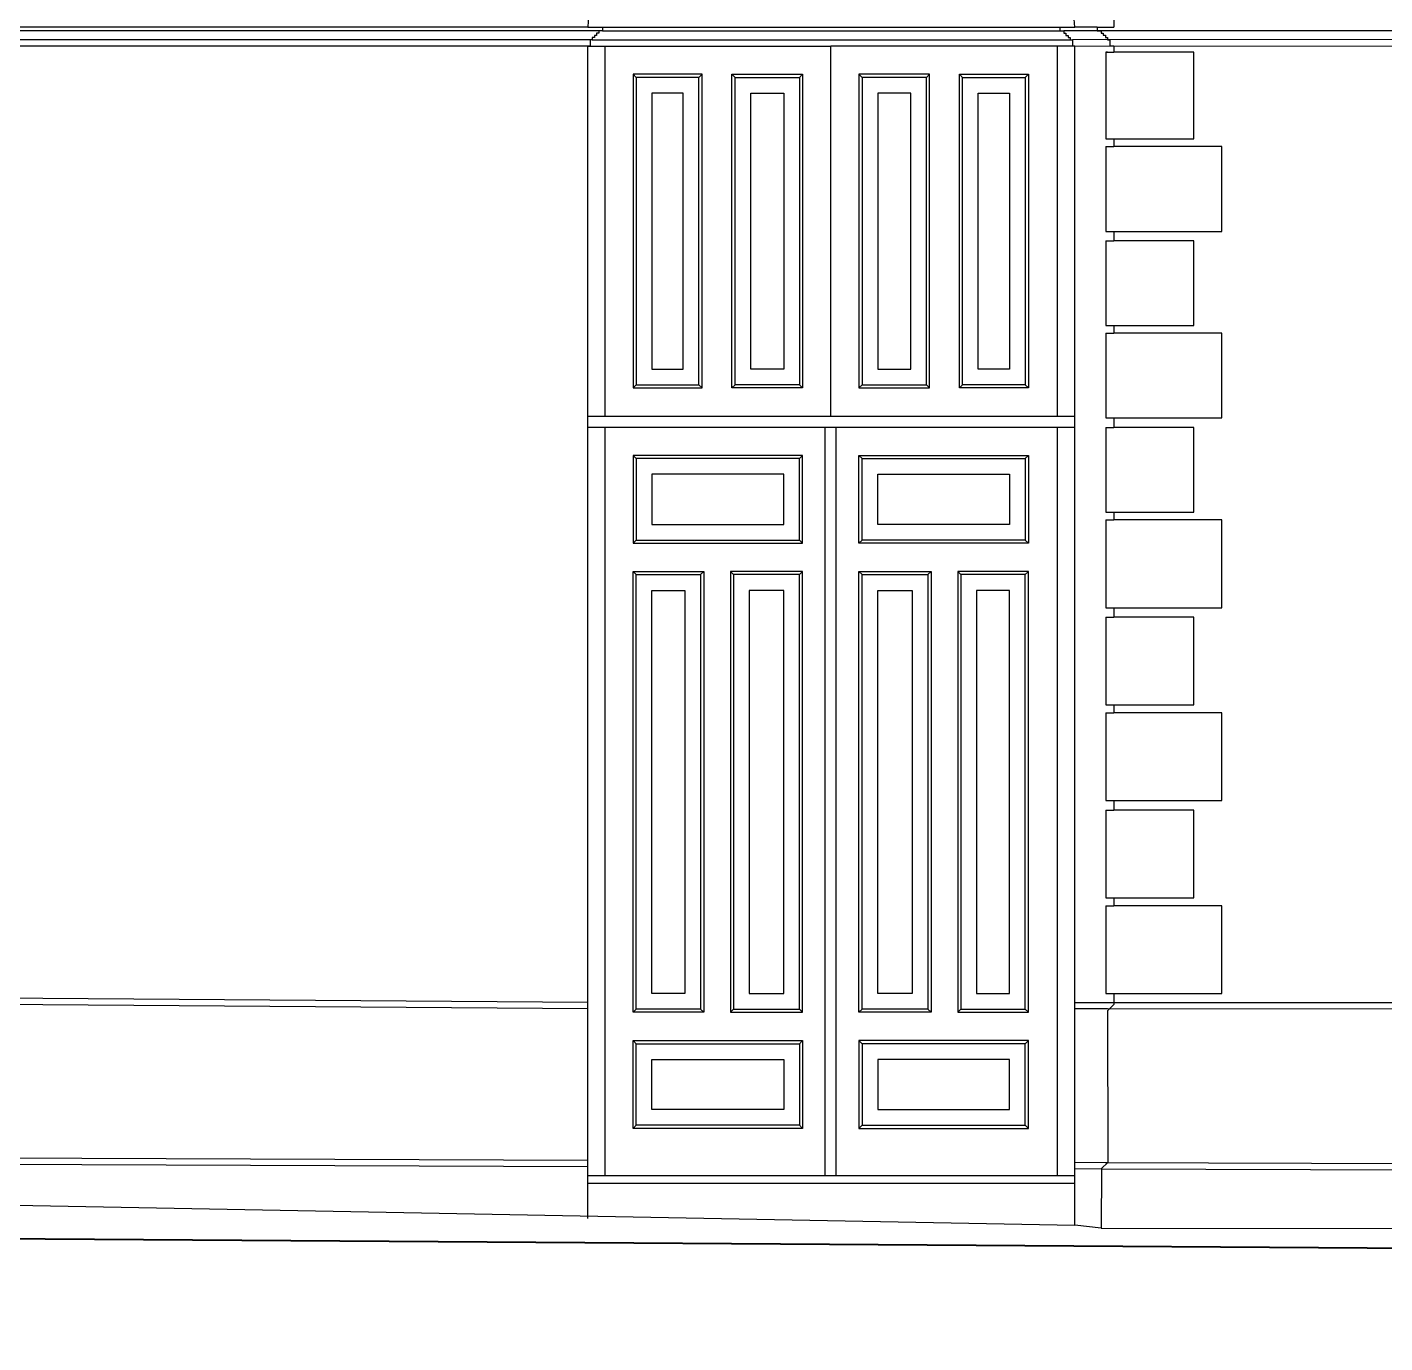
# Model space of a CAD drawing. Extents: x -43 to 90, y 6 to 81.
# Drawn here: x 42.417 to 46.745, y 61.089 to 65.282 of the extents above; entities that cross this region are included whole.
import ezdxf

# ---------------------------------------------------------------- set-up
doc = ezdxf.new("R2010")
doc.units = 0
doc.header["$LTSCALE"] = 0.1
doc.header["$MEASUREMENT"] = 0
doc.layers.add('cortado', color=7, linetype='CONTINUOUS', lineweight=40)
doc.layers.add('visto', color=9, linetype='CONTINUOUS')

msp = doc.modelspace()

# ---------------------------------------------------------------- linework, layer by layer
at = {"layer": 'cortado', "linetype": 'ByBlock'}
msp.add_lwpolyline([(90.2125, 61.1011), (87.303, 61.0886), (87.2999, 61.5221), (63.8701, 61.3569), (63.0997, 61.4081), (60.9385, 61.4327), (58.7813, 61.4082), (58.0068, 61.3569), (56.8082, 61.3569), (56.7544, 61.3714), (55.9243, 61.4108), (53.955, 61.4284), (51.957, 61.3936), (51.6509, 61.3721), (51.5917, 61.3577), (43.7266, 61.4103), (35.8616, 61.4629), (32.2866, 61.8075), (28.5437, 61.8911), (26.9751, 61.8911)], dxfattribs=at)
at = {"layer": 'visto'}
for p, q in [((44.239, 65.2701), (41.6465, 65.2701)), ((44.204, 65.2821), (41.6783, 65.2821)), ((44.204, 65.2821), (45.7559, 65.2822)), ((44.251, 65.2701), (45.7089, 65.2701)), ((47.4792, 65.2708), (45.7209, 65.2701)), ((45.828, 65.2822), (45.7559, 65.2821)), ((45.7559, 65.2821), (45.7559, 65.2821)), ((45.828, 65.2822), (45.828, 65.2702)), ((45.828, 65.2822), (45.8804, 65.2822)), ((45.828, 65.2702), (45.84, 65.2702)), ((45.84, 65.2702), (45.84, 65.2632)), ((45.8804, 65.3068), (45.8804, 65.2822)), ((44.211, 65.2421), (41.6745, 65.2421)), ((44.204, 65.2221), (41.6815, 65.2221)), ((44.204, 61.4854), (44.204, 65.2221)), ((44.204, 65.2221), (44.9783, 65.2221)), ((44.218, 65.2421), (45.7419, 65.2421)), ((44.259, 64.0421), (44.259, 65.2221)), ((44.9783, 64.0421), (44.9783, 65.2221)), ((44.9783, 64.0421), (44.9783, 65.2221)), ((45.7559, 65.2221), (44.9783, 65.2221)), ((45.7009, 64.0421), (45.7009, 65.2221)), ((47.4392, 65.2427), (45.7489, 65.2421)), ((45.7559, 61.6221), (45.7559, 65.2221)), ((45.7559, 61.4639), (45.7559, 65.2221)), ((45.84, 65.2632), (45.847, 65.2632)), ((45.847, 65.2632), (45.847, 65.2562)), ((45.847, 65.2562), (45.854, 65.2562)), ((45.854, 65.2562), (45.854, 65.2492)), ((45.854, 65.2492), (45.861, 65.2492)), ((45.861, 65.2492), (45.861, 65.2422)), ((45.861, 65.2422), (45.868, 65.2422)), ((45.868, 65.2422), (45.868, 65.2222)), ((45.868, 65.2222), (45.8804, 65.2222)), ((45.8804, 65.2222), (45.8804, 65.2021)), ((45.861, 65.2021), (45.8554, 65.2021)), ((45.8554, 65.2021), (45.8554, 64.9264)), ((45.8554, 65.2021), (45.8804, 65.2021)), ((46.1354, 65.2021), (45.8804, 65.2021)), ((46.1354, 64.9264), (46.1354, 65.2021)), ((44.3583, 65.1221), (44.3483, 65.1321)), ((44.5583, 65.1221), (44.5683, 65.1321)), ((44.6733, 65.1221), (44.6633, 65.1321)), ((44.8783, 65.1221), (44.8883, 65.1321)), ((45.0783, 65.1221), (45.0683, 65.1321)), ((45.2833, 65.1221), (45.2933, 65.1321)), ((45.3983, 65.1221), (45.3883, 65.1321)), ((45.5983, 65.1221), (45.6083, 65.1321)), ((45.8554, 64.9264), (45.8804, 64.9264)), ((45.8804, 64.9264), (45.8804, 64.9014)), ((45.8804, 64.9264), (46.1354, 64.9264)), ((45.8554, 64.9014), (45.8554, 64.6314)), ((45.8554, 64.9014), (45.8804, 64.9014)), ((46.2254, 64.9014), (45.8804, 64.9014)), ((46.2254, 64.6314), (46.2254, 64.9014)), ((45.8554, 64.6314), (45.8804, 64.6314)), ((45.8804, 64.6314), (45.8804, 64.6015)), ((45.8804, 64.6314), (45.8804, 64.6015)), ((45.8804, 64.6314), (45.8804, 64.6015)), ((45.8804, 64.6314), (46.2254, 64.6314)), ((45.8554, 64.6015), (45.8554, 64.3315)), ((45.8554, 64.6015), (45.8804, 64.6015)), ((46.1354, 64.6015), (45.8804, 64.6015)), ((46.1354, 64.3315), (46.1354, 64.6015)), ((45.8554, 64.3315), (45.8804, 64.3315)), ((45.8804, 64.3315), (45.8804, 64.3065)), ((45.8804, 64.3315), (45.8804, 64.3065)), ((45.8804, 64.3315), (45.8804, 64.3065)), ((45.8804, 64.3315), (46.1354, 64.3315)), ((45.8554, 64.3065), (45.8554, 64.0365)), ((45.8554, 64.3065), (45.8804, 64.3065)), ((46.2254, 64.3065), (45.8804, 64.3065)), ((46.2254, 64.0365), (46.2254, 64.3065)), ((44.3483, 64.1321), (44.3583, 64.1421)), ((44.5583, 64.1421), (44.5683, 64.1321)), ((44.6733, 64.1421), (44.6633, 64.1321)), ((44.8783, 64.1421), (44.8883, 64.1321)), ((45.0783, 64.1421), (45.0683, 64.1321)), ((45.2833, 64.1421), (45.2933, 64.1321)), ((45.3983, 64.1421), (45.3883, 64.1321)), ((45.5983, 64.1421), (45.6083, 64.1321)), ((44.2057, 64.0421), (45.7559, 64.0421)), ((45.8554, 64.0365), (45.8804, 64.0365)), ((45.8804, 64.0365), (45.8804, 64.0067)), ((45.8804, 64.0365), (45.8804, 64.0067)), ((45.8804, 64.0365), (45.8804, 64.0067)), ((45.8804, 64.0365), (46.2254, 64.0365)), ((44.2057, 64.0071), (45.7559, 64.0071)), ((44.259, 61.6221), (44.259, 64.0071)), ((44.9608, 61.6221), (44.9608, 64.0071)), ((44.9958, 61.6221), (44.9958, 64.0071)), ((45.7009, 61.6221), (45.7009, 64.0071)), ((45.8554, 64.0067), (45.8554, 63.7367)), ((45.8554, 64.0067), (45.8804, 64.0067)), ((46.1354, 64.0067), (45.8804, 64.0067)), ((46.1354, 63.7367), (46.1354, 64.0067)), ((44.3583, 63.9071), (44.3483, 63.9171)), ((44.8783, 63.9071), (44.8883, 63.9171)), ((45.0783, 63.9071), (45.0683, 63.9171)), ((45.5983, 63.9071), (45.6083, 63.9171)), ((45.8554, 63.7367), (45.8804, 63.7367)), ((45.8554, 63.7117), (45.8554, 63.4316)), ((45.8554, 63.7117), (45.8804, 63.7117)), ((45.8804, 63.7367), (45.8804, 63.7117)), ((45.8804, 63.7367), (45.8804, 63.7117)), ((45.8804, 63.7367), (45.8804, 63.7117)), ((45.8804, 63.7367), (46.1354, 63.7367)), ((46.2254, 63.7117), (45.8804, 63.7117)), ((46.2254, 63.4316), (46.2254, 63.7117)), ((44.3583, 63.6471), (44.3483, 63.6371)), ((44.8783, 63.6471), (44.8883, 63.6371)), ((45.0783, 63.6471), (45.0683, 63.6371)), ((45.5983, 63.6471), (45.6083, 63.6371)), ((44.3583, 63.5371), (44.3483, 63.5471)), ((44.5633, 63.5371), (44.5733, 63.5471)), ((44.6683, 63.5371), (44.6583, 63.5471)), ((44.8783, 63.5371), (44.8883, 63.5471)), ((45.0783, 63.5371), (45.0683, 63.5471)), ((45.2883, 63.5371), (45.2983, 63.5471)), ((45.3933, 63.5371), (45.3833, 63.5471)), ((45.5983, 63.5371), (45.6083, 63.5471)), ((45.8554, 63.4316), (45.8804, 63.4316)), ((45.8804, 63.4316), (45.8804, 63.4018)), ((45.8804, 63.4316), (45.8804, 63.4018)), ((45.8804, 63.4316), (45.8804, 63.4018)), ((45.8804, 63.4316), (46.2254, 63.4316)), ((45.8554, 63.4018), (45.8554, 63.1218)), ((45.8554, 63.4018), (45.8804, 63.4018)), ((46.1354, 63.4018), (45.8804, 63.4018)), ((46.1354, 63.1218), (46.1354, 63.4018)), ((45.8554, 63.1218), (45.8804, 63.1218)), ((45.8804, 63.1218), (45.8804, 63.0968)), ((45.8804, 63.1218), (46.1354, 63.1218)), ((45.8554, 63.0968), (45.8554, 62.8168)), ((45.8554, 63.0968), (45.8804, 63.0968)), ((46.2254, 63.0968), (45.8804, 63.0968)), ((46.2254, 62.8168), (46.2254, 63.0968)), ((45.8554, 62.8168), (45.8804, 62.8168)), ((45.8804, 62.8168), (45.8804, 62.7869)), ((45.8804, 62.8168), (46.2254, 62.8168)), ((45.8554, 62.7869), (45.8554, 62.5069)), ((45.8554, 62.7869), (45.8804, 62.7869)), ((46.1354, 62.7869), (45.8804, 62.7869)), ((46.1354, 62.5069), (46.1354, 62.7869)), ((45.8554, 62.5069), (45.8804, 62.5069)), ((45.8804, 62.5069), (45.8804, 62.4819)), ((45.8804, 62.5069), (46.1354, 62.5069)), ((45.8554, 62.4819), (45.8554, 62.2019)), ((45.8554, 62.4819), (45.8804, 62.4819)), ((46.2254, 62.4819), (45.8804, 62.4819)), ((46.2254, 62.2019), (46.2254, 62.4819)), ((41.6832, 62.1925), (44.204, 62.1745)), ((45.8554, 62.2019), (45.8804, 62.2019)), ((45.8804, 62.2019), (45.8803, 62.167)), ((45.8804, 62.2019), (46.2254, 62.2019)), ((41.6832, 62.1724), (44.2038, 62.1544)), ((44.3583, 62.1521), (44.3483, 62.1421)), ((44.5633, 62.1521), (44.5733, 62.1421)), ((44.6683, 62.1521), (44.6583, 62.1421)), ((44.8783, 62.1521), (44.8883, 62.1421)), ((45.0783, 62.1521), (45.0683, 62.1421)), ((45.2883, 62.1521), (45.2983, 62.1421)), ((45.3933, 62.1521), (45.3833, 62.1421)), ((45.5983, 62.1521), (45.6083, 62.1421)), ((45.7559, 62.1739), (45.8603, 62.1739)), ((45.7559, 62.1539), (45.8603, 62.1538)), ((45.8527, 62.1739), (47.4322, 62.1733)), ((45.8527, 62.1538), (47.4322, 62.1532)), ((45.8603, 62.147), (45.8803, 62.167)), ((45.8603, 62.147), (45.8611, 61.6639)), ((44.3583, 62.0421), (44.3483, 62.0521)), ((44.8783, 62.0421), (44.8883, 62.0521)), ((45.0783, 62.0421), (45.0683, 62.0521)), ((45.5983, 62.0421), (45.6083, 62.0521)), ((44.3583, 61.7821), (44.3483, 61.7721)), ((44.8783, 61.7821), (44.8883, 61.7721)), ((45.0783, 61.7821), (45.0683, 61.7721)), ((45.5983, 61.7821), (45.6083, 61.7721)), ((41.6834, 61.681), (44.204, 61.6707)), ((41.6834, 61.6604), (44.204, 61.6503)), ((45.7559, 61.6643), (45.8611, 61.6639)), ((45.7559, 61.6441), (45.8409, 61.6437)), ((45.8411, 61.6439), (45.8406, 61.4539)), ((45.8411, 61.6439), (45.8611, 61.6639)), ((45.8411, 61.6437), (47.4322, 61.6374)), ((45.8527, 61.6639), (47.4322, 61.6575)), ((44.204, 61.6221), (45.7559, 61.6221)), ((44.204, 61.5971), (45.7559, 61.5971)), ((41.6835, 61.5404), (45.7559, 61.4639)), ((51.5917, 61.3577), (35.8616, 61.4629)), ((45.8406, 61.4539), (45.7559, 61.4639)), ((45.8406, 61.4539), (51.5915, 61.4471))]:
    msp.add_line(p, q, dxfattribs=at)
for points in [[(44.251, 65.2821), (44.251, 65.2701), (44.239, 65.2701), (44.239, 65.2631), (44.232, 65.2631), (44.232, 65.2561), (44.225, 65.2561), (44.225, 65.2491), (44.218, 65.2491), (44.218, 65.2421), (44.211, 65.2421), (44.211, 65.2221), (44.204, 65.2221)], [(45.7089, 65.2822), (45.7089, 65.2701), (45.7209, 65.2701), (45.7209, 65.2631), (45.7279, 65.2631), (45.7279, 65.2561), (45.7349, 65.2561), (45.7349, 65.2491), (45.7419, 65.2491), (45.7419, 65.2421), (45.7489, 65.2421), (45.7489, 65.2221)], [(45.7559, 65.2221), (47.4322, 65.2228)]]:
    msp.add_lwpolyline(points, dxfattribs=at)
for points in [[(44.5683, 65.1321), (44.3483, 65.1321), (44.3483, 64.1321), (44.5683, 64.1321)], [(44.5583, 65.1221), (44.3583, 65.1221), (44.3583, 64.1421), (44.5583, 64.1421)], [(44.6633, 65.1321), (44.8883, 65.1321), (44.8883, 64.1321), (44.6633, 64.1321)], [(44.6733, 65.1221), (44.8783, 65.1221), (44.8783, 64.1421), (44.6733, 64.1421)], [(45.2933, 65.1321), (45.0683, 65.1321), (45.0683, 64.1321), (45.2933, 64.1321)], [(45.2833, 65.1221), (45.0783, 65.1221), (45.0783, 64.1421), (45.2833, 64.1421)], [(45.3883, 65.1321), (45.6083, 65.1321), (45.6083, 64.1321), (45.3883, 64.1321)], [(45.3983, 65.1221), (45.5983, 65.1221), (45.5983, 64.1421), (45.3983, 64.1421)], [(44.5083, 65.0721), (44.4083, 65.0721), (44.4083, 64.1921), (44.5083, 64.1921)], [(44.7233, 65.0721), (44.8283, 65.0721), (44.8283, 64.1921), (44.7233, 64.1921)], [(45.2333, 65.0721), (45.1283, 65.0721), (45.1283, 64.1921), (45.2333, 64.1921)], [(45.4483, 65.0721), (45.5483, 65.0721), (45.5483, 64.1921), (45.4483, 64.1921)], [(44.8883, 63.6371), (44.8883, 63.9171), (44.3483, 63.9171), (44.3483, 63.6371)], [(44.8783, 63.6471), (44.8783, 63.9071), (44.3583, 63.9071), (44.3583, 63.6471)], [(45.0683, 63.6371), (45.0683, 63.9171), (45.6083, 63.9171), (45.6083, 63.6371)], [(45.0783, 63.6471), (45.0783, 63.9071), (45.5983, 63.9071), (45.5983, 63.6471)], [(44.8283, 63.6971), (44.8283, 63.8571), (44.4083, 63.8571), (44.4083, 63.6971)], [(45.1283, 63.6971), (45.1283, 63.8571), (45.5483, 63.8571), (45.5483, 63.6971)], [(44.5733, 62.1421), (44.3483, 62.1421), (44.3483, 63.5471), (44.5733, 63.5471)], [(44.5633, 62.1521), (44.3583, 62.1521), (44.3583, 63.5371), (44.5633, 63.5371)], [(44.6583, 62.1421), (44.8883, 62.1421), (44.8883, 63.5471), (44.6583, 63.5471)], [(44.6683, 62.1521), (44.8783, 62.1521), (44.8783, 63.5371), (44.6683, 63.5371)], [(45.2983, 62.1421), (45.0683, 62.1421), (45.0683, 63.5471), (45.2983, 63.5471)], [(45.2883, 62.1521), (45.0783, 62.1521), (45.0783, 63.5371), (45.2883, 63.5371)], [(45.3833, 62.1421), (45.6083, 62.1421), (45.6083, 63.5471), (45.3833, 63.5471)], [(45.3933, 62.1521), (45.5983, 62.1521), (45.5983, 63.5371), (45.3933, 63.5371)], [(44.5133, 62.2021), (44.4083, 62.2021), (44.4083, 63.4871), (44.5133, 63.4871)], [(44.7183, 62.2021), (44.8283, 62.2021), (44.8283, 63.4871), (44.7183, 63.4871)], [(45.2383, 62.2021), (45.1283, 62.2021), (45.1283, 63.4871), (45.2383, 63.4871)], [(45.4433, 62.2021), (45.5483, 62.2021), (45.5483, 63.4871), (45.4433, 63.4871)], [(44.8883, 62.0521), (44.8883, 61.7721), (44.3483, 61.7721), (44.3483, 62.0521)], [(44.8783, 62.0421), (44.8783, 61.7821), (44.3583, 61.7821), (44.3583, 62.0421)], [(45.0683, 62.0521), (45.0683, 61.7721), (45.6083, 61.7721), (45.6083, 62.0521)], [(45.0783, 62.0421), (45.0783, 61.7821), (45.5983, 61.7821), (45.5983, 62.0421)], [(44.8283, 61.9921), (44.8283, 61.8321), (44.4083, 61.8321), (44.4083, 61.9921)], [(45.1283, 61.9921), (45.1283, 61.8321), (45.5483, 61.8321), (45.5483, 61.9921)]]:
    msp.add_lwpolyline(points, close=True, dxfattribs=at)
msp.add_arc((44.98, 65.2531), 0.7765, 2.1377, 177.8611, dxfattribs=at)

doc.saveas('drawing.dxf')
